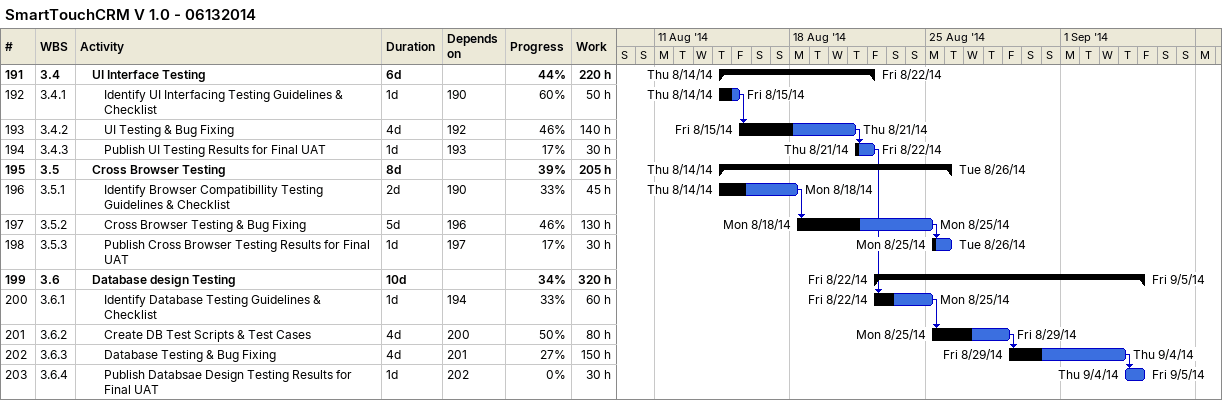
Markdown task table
SmartTouchCRM V 1.0 - 06132014

| ID | WBS | Task | Duration | Start | Finish | Predecessors | % complete | Work (h) |
|---|---|---|---|---|---|---|---|---|
| 191 | 3.4 | **UI Interface Testing** | 6d | 2014-08-14 | 2014-08-22 |  | 44 | 220 |
| 192 | 3.4.1 | Identify UI Interfacing Testing Guidelines & Checklist | 1d | 2014-08-14 | 2014-08-15 | 190 | 60 | 50 |
| 193 | 3.4.2 | UI Testing & Bug Fixing | 4d | 2014-08-15 | 2014-08-21 | 192 | 46 | 140 |
| 194 | 3.4.3 | Publish UI Testing Results for Final UAT | 1d | 2014-08-21 | 2014-08-22 | 193 | 17 | 30 |
| 195 | 3.5 | **Cross Browser Testing** | 8d | 2014-08-14 | 2014-08-26 |  | 39 | 205 |
| 196 | 3.5.1 | Identify Browser Compatibillity Testing Guidelines & Checklist | 2d | 2014-08-14 | 2014-08-18 | 190 | 33 | 45 |
| 197 | 3.5.2 | Cross Browser Testing & Bug Fixing | 5d | 2014-08-18 | 2014-08-25 | 196 | 46 | 130 |
| 198 | 3.5.3 | Publish Cross Browser Testing Results for Final UAT | 1d | 2014-08-25 | 2014-08-26 | 197 | 17 | 30 |
| 199 | 3.6 | **Database design Testing** | 10d | 2014-08-22 | 2014-09-05 |  | 34 | 320 |
| 200 | 3.6.1 | Identify Database Testing Guidelines & Checklist | 1d | 2014-08-22 | 2014-08-25 | 194 | 33 | 60 |
| 201 | 3.6.2 | Create DB Test Scripts & Test Cases | 4d | 2014-08-25 | 2014-08-29 | 200 | 50 | 80 |
| 202 | 3.6.3 | Database Testing & Bug Fixing | 4d | 2014-08-29 | 2014-09-04 | 201 | 27 | 150 |
| 203 | 3.6.4 | Publish Databsae Design Testing Results for Final UAT | 1d | 2014-09-04 | 2014-09-05 | 202 | 0 | 30 |
